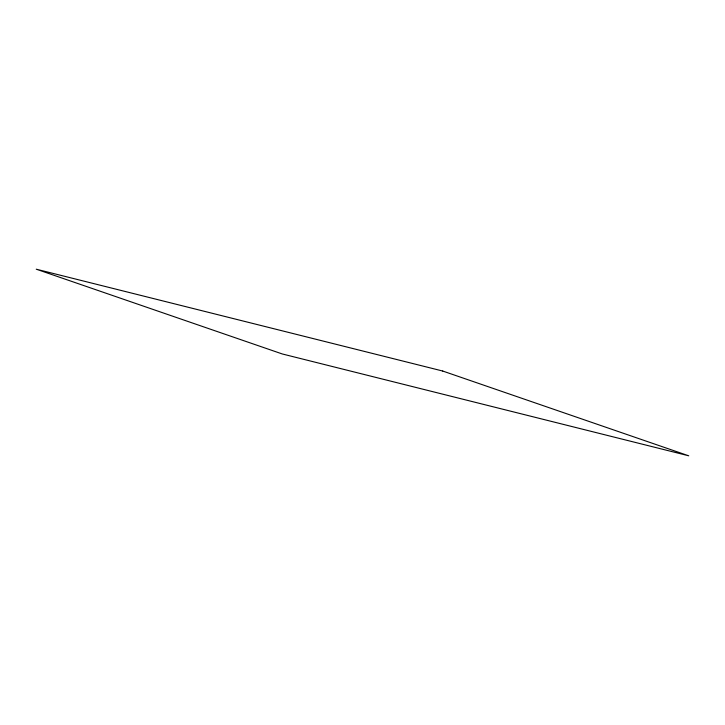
<?xml version="1.0" encoding="UTF-8"?>
<svg xmlns="http://www.w3.org/2000/svg" width="725" height="725" viewBox="0 0 725 725"><rect width="100%" height="100%" fill="white"/><g stroke="black" fill="none" stroke-linecap="round" stroke-linejoin="round"><path stroke-width="1.09" d="M442.721 371.037L36.25 269.192L282.279 353.963L688.75 455.808L442.721 371.037"/></g></svg>
